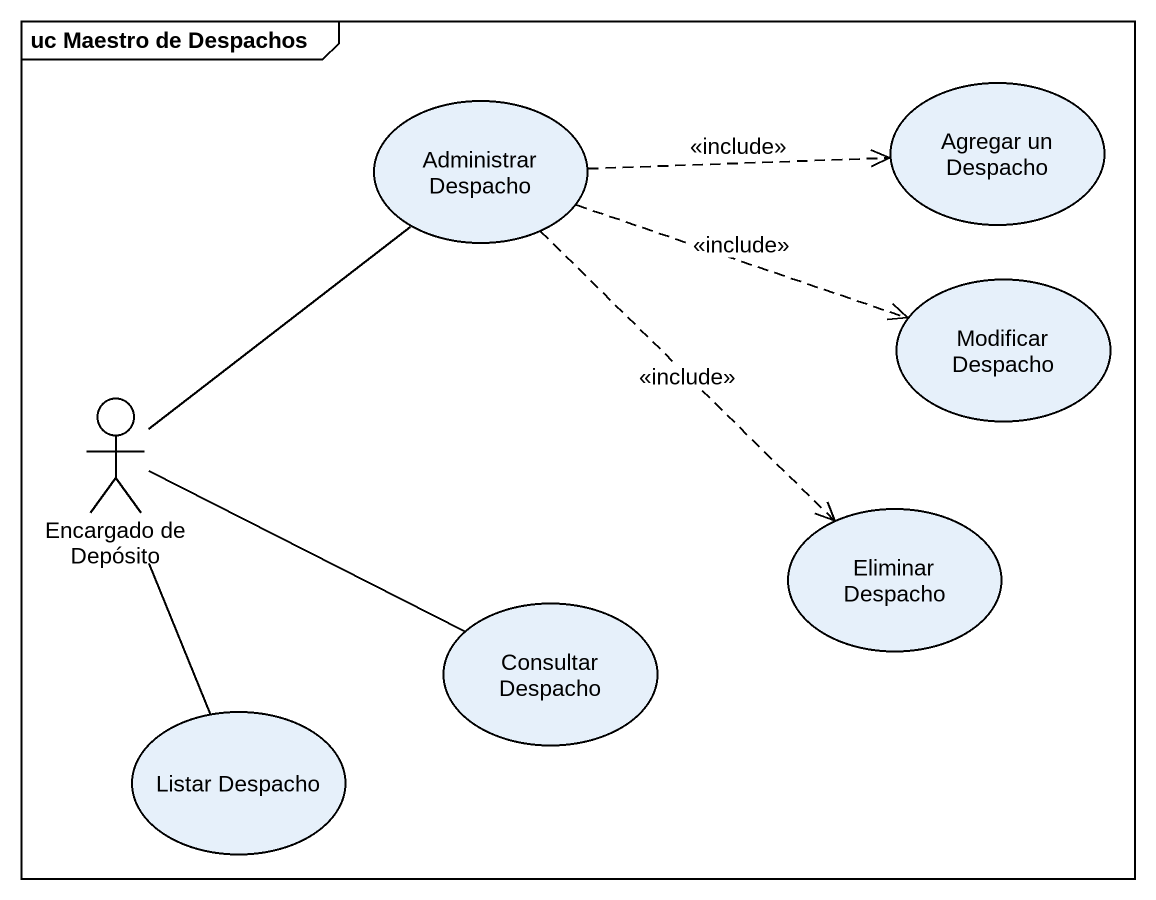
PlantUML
@startuml
mainframe uc Maestro de Despachos
usecase "Administrar Despacho" as Administrar_Despacho
usecase "Agregar un Despacho" as Agregar_un_Despacho
usecase "Modificar Despacho" as Modificar_Despacho
actor "Encargado de Depósito" as Encargado_de_Depósito
usecase "Eliminar Despacho" as Eliminar_Despacho
usecase "Consultar Despacho" as Consultar_Despacho
usecase "Listar Despacho" as Listar_Despacho
Administrar_Despacho .right.> Agregar_un_Despacho : <<include>>
Administrar_Despacho .right.> Modificar_Despacho : <<include>>
Administrar_Despacho ..> Eliminar_Despacho : <<include>>
Encargado_de_Depósito -up- Administrar_Despacho
Encargado_de_Depósito -right- Consultar_Despacho
Encargado_de_Depósito -- Listar_Despacho
@enduml
